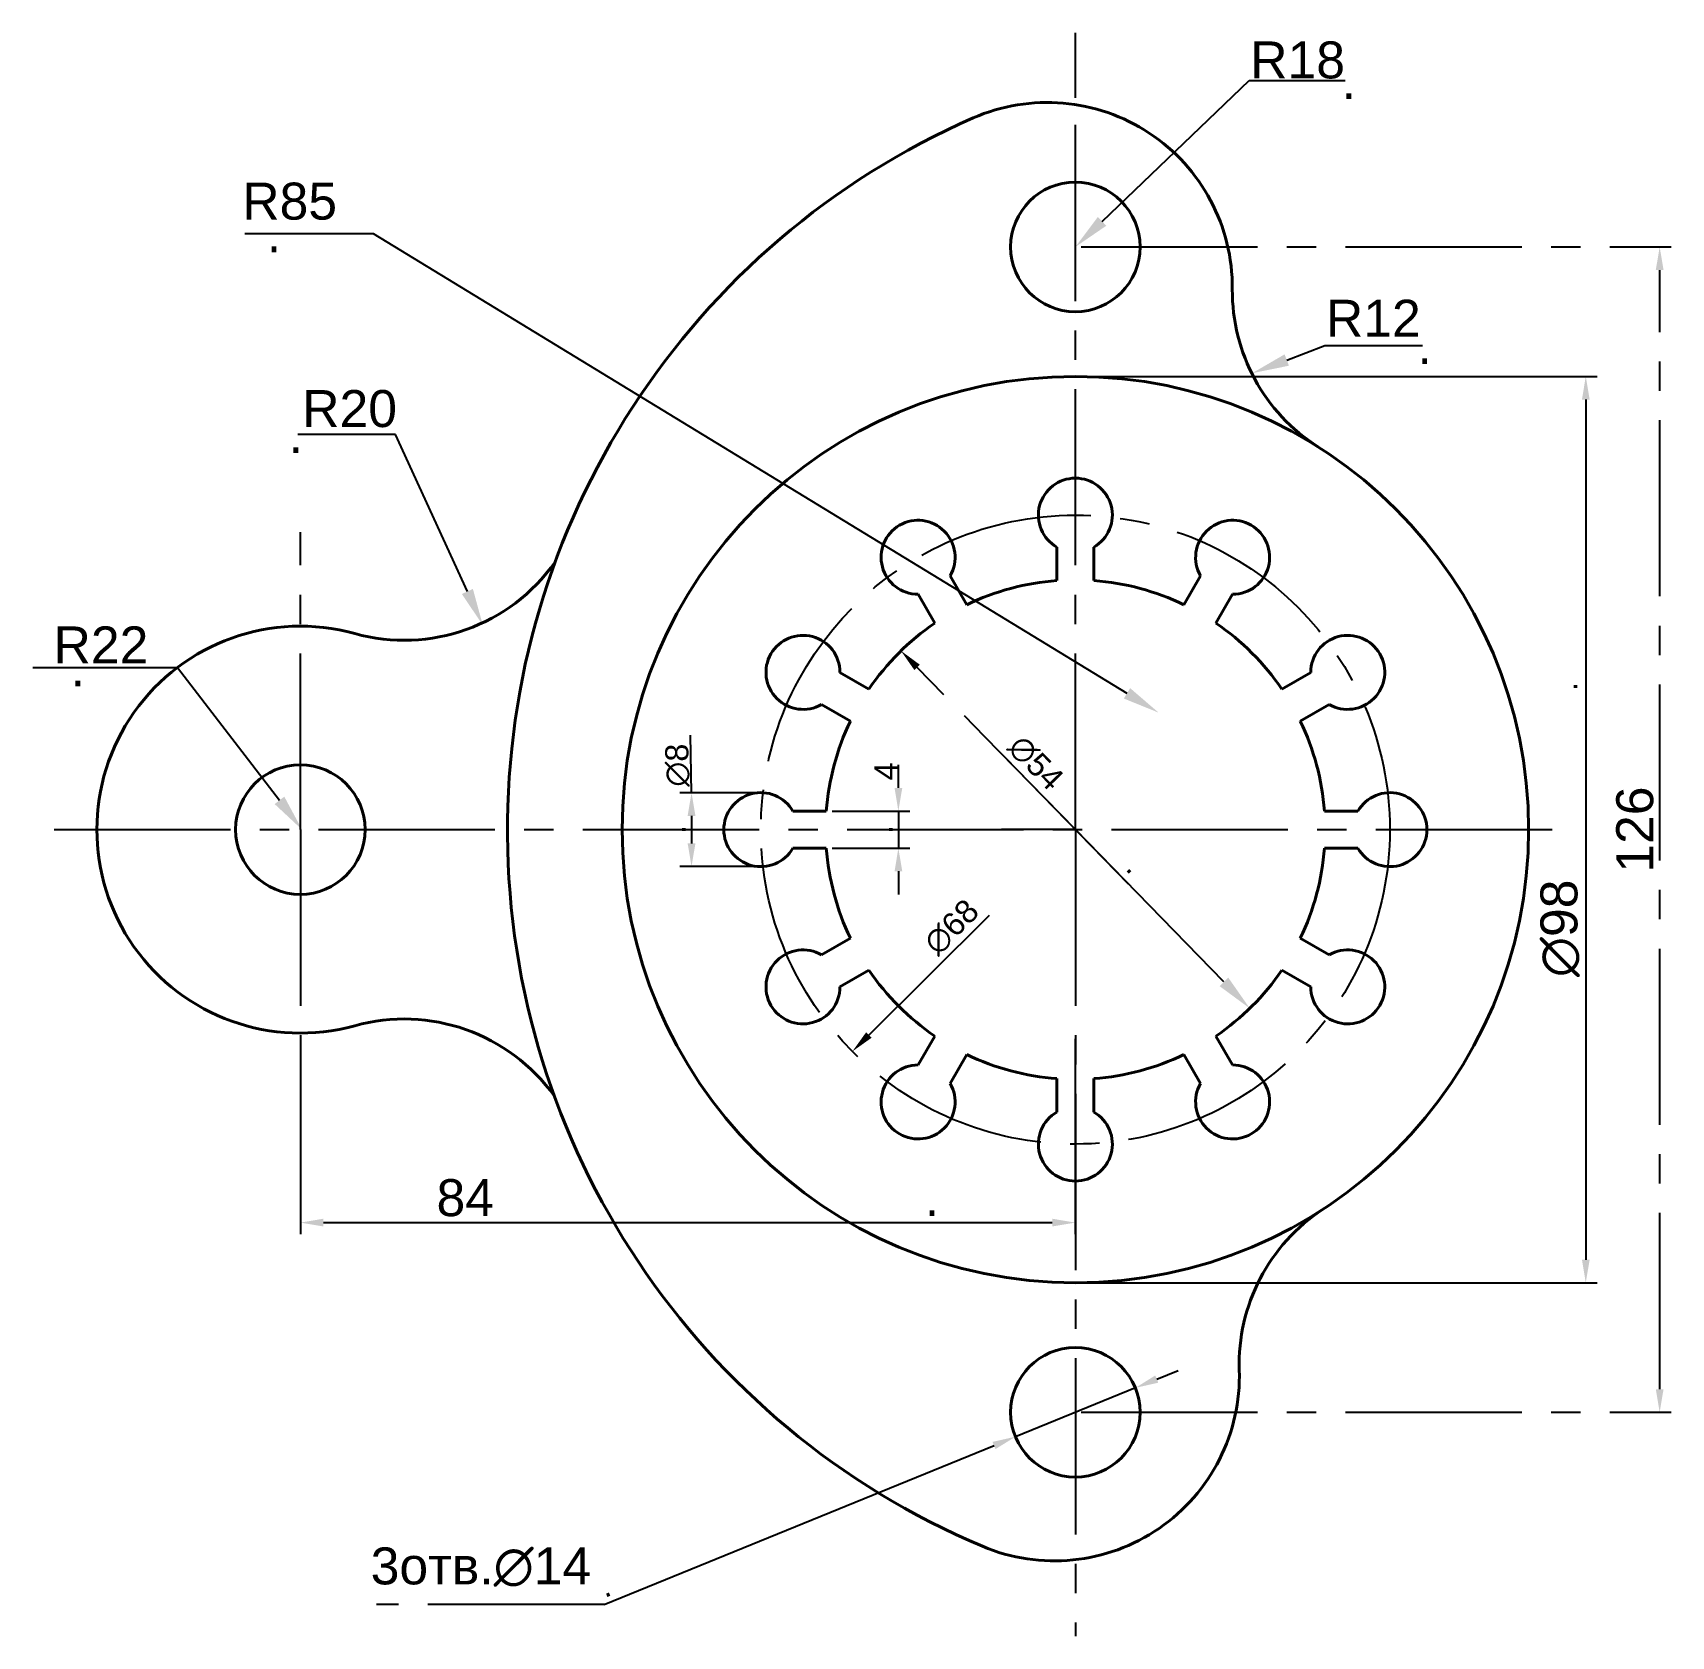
# Model space of a CAD drawing. Header units: millimetres. Extents: x 1032 to 1209, y 775 to 948.
import ezdxf
from ezdxf import colors
from ezdxf.entities.mleader import LeaderData, LeaderLine
from ezdxf.math import Vec2, Vec3

# ---------------------------------------------------------------- set-up
doc = ezdxf.new("R2010")
doc.units = ezdxf.units.MM
doc.linetypes.add('CENTER2', pattern=[28.575, 19.05, -3.175, 3.175, -3.175])
doc.layers.get('0').update_dxf_attribs({"lineweight": 40})
doc.layers.add('оси', color=2, linetype='CENTER2')
doc.styles.add('Annotative', font='Arial.ttf')
doc.styles.get("Standard").update_dxf_attribs({"font": 'Arial.ttf'})
doc.dimstyles.new('ISO-25', dxfattribs={"dimtxt": 2.5, "dimasz": 2.5, "dimexe": 1.25, "dimexo": 0.625, "dimtad": 1, "dimtxsty": 'Standard', "dimcen": 2.5, "dimadec": 0, "dimazin": 0, "dimtfac": 1, "dimtmove": 0, "dimatfit": 3, "dimfxl": 1, "dimarcsym": 0})

# ---------------------------------------------------------------- blocks, each defined once
blk = doc.blocks.new('*D11')
at = {"layer": 'Defpoints', "color": 0, "linetype": 'ByBlock', "transparency": 16777216}
for p in [(1151, 801.85), (1138.03, 796.57)]:
    blk.add_point(p, dxfattribs=at)
at = {"layer": 'оси', "color": 0, "linetype": 'ByBlock', "lineweight": -2, "transparency": 16777216}
for p, q in [((1153.31, 802.8), (1155.62, 803.74)), ((1151, 801.85), (1138.03, 796.57)), ((1093.58, 778.42), (1135.72, 795.62))]:
    blk.add_line(p, q, dxfattribs=at)
at = {"layer": 'оси', "color": 0, "linetype": 'ByBlock', "transparency": 16777216}
for points in [[(1153.15, 803.19), (1153.47, 802.41), (1151, 801.85)], [(1135.56, 796.01), (1135.88, 795.23), (1138.03, 796.57)]]:
    blk.add_solid(points, dxfattribs=at)
at = {"layer": 'оси', "color": 0, "linetype": 'ByBlock', "transparency": 16777216, "insert": (1093.61, 780.46), "char_height": 2.5, "width": 4.8423, "attachment_point": 5, "rotation": 22.1991}
blk.add_mtext('{\\C0;.}', dxfattribs=at)
blk = doc.blocks.new('*D14')
at = {"layer": 'Defpoints', "color": 0, "transparency": 16777216}
for p in [(1125.66, 881.54), (1163.37, 842.88)]:
    blk.add_point(p, dxfattribs=at)
at = {"layer": 'оси', "color": 0, "lineweight": -2, "transparency": 16777216}
blk.add_line((1150.26, 856.32), (1127.41, 879.75), dxfattribs=at)
at = {"layer": 'оси', "color": 0, "transparency": 16777216}
blk.add_solid([(1127.7, 880.04), (1127.11, 879.46), (1125.66, 881.54)], dxfattribs=at)
at = {"layer": 'оси', "color": 0, "transparency": 16777216, "insert": (1143.62, 865.95), "char_height": 2.5, "width": 53.0834, "attachment_point": 5, "rotation": 314.2904}
blk.add_mtext('   ∅54            .              ', dxfattribs=at)
blk = doc.blocks.new('*D15')
at = {"layer": 'Defpoints', "color": 0, "transparency": 16777216}
for p in [(1168.62, 886.19), (1120.41, 838.23)]:
    blk.add_point(p, dxfattribs=at)
at = {"layer": 'оси', "color": 0, "lineweight": -2, "transparency": 16777216}
blk.add_line((1135.2, 852.94), (1122.18, 839.99), dxfattribs=at)
at = {"layer": 'оси', "color": 0, "transparency": 16777216}
blk.add_solid([(1121.89, 840.29), (1122.48, 839.7), (1120.41, 838.23)], dxfattribs=at)
at = {"layer": 'оси', "color": 0, "transparency": 16777216, "insert": (1131.13, 851.67), "char_height": 2.5, "attachment_point": 5, "rotation": 44.857}
blk.add_mtext('∅68', dxfattribs=at)
blk = doc.blocks.new('*D19')
at = {"layer": 'Defpoints', "color": 0, "linetype": 'ByBlock', "transparency": 16777216}
for p in [(1144.51, 911.21), (1144.51, 813.21), (1199.69, 813.21)]:
    blk.add_point(p, dxfattribs=at)
at = {"layer": 'оси', "color": 0, "linetype": 'ByBlock', "lineweight": -2, "transparency": 16777216}
for p, q in [((1145.14, 911.21), (1200.94, 911.21)), ((1199.69, 908.71), (1199.69, 815.71)), ((1145.14, 813.21), (1200.94, 813.21))]:
    blk.add_line(p, q, dxfattribs=at)
at = {"layer": 'оси', "color": 0, "linetype": 'ByBlock', "transparency": 16777216}
for points in [[(1199.28, 908.71), (1200.11, 908.71), (1199.69, 911.21)], [(1199.28, 815.71), (1200.11, 815.71), (1199.69, 813.21)]]:
    blk.add_solid(points, dxfattribs=at)
at = {"layer": 'оси', "color": 0, "linetype": 'ByBlock', "transparency": 16777216, "insert": (1196.92, 862.21), "char_height": 2.5, "width": 50.0329, "attachment_point": 5, "rotation": 90}
blk.add_mtext('{\\fArial|b0|i0|c204|p0;\\H1.6x;∅\\fArial|b0|i0|c204|p34;98}                     .                    ', dxfattribs=at)
blk = doc.blocks.new('*D21')
at = {"layer": 'Defpoints', "color": 0, "transparency": 16777216}
for p in [(1117.59, 864.21), (1117.59, 860.21), (1125.38, 860.21)]:
    blk.add_point(p, dxfattribs=at)
at = {"layer": 'оси', "color": 0, "lineweight": -2, "transparency": 16777216}
for p, q in [((1125.38, 866.71), (1125.38, 869.21)), ((1118.21, 864.21), (1126.63, 864.21)), ((1125.38, 864.21), (1125.38, 860.21)), ((1118.21, 860.21), (1126.63, 860.21)), ((1125.38, 857.71), (1125.38, 855.21))]:
    blk.add_line(p, q, dxfattribs=at)
at = {"layer": 'оси', "color": 0, "transparency": 16777216}
for points in [[(1124.97, 866.71), (1125.8, 866.71), (1125.38, 864.21)], [(1124.97, 857.71), (1125.8, 857.71), (1125.38, 860.21)]]:
    blk.add_solid(points, dxfattribs=at)
at = {"layer": 'оси', "color": 0, "transparency": 16777216, "insert": (1123.51, 862.21), "char_height": 2.5, "width": 16.9921, "attachment_point": 5, "rotation": 90}
blk.add_mtext('.', dxfattribs=at)
blk = doc.blocks.new('*D25')
at = {"layer": 'Defpoints', "color": 0, "transparency": 16777216}
for p in [(1110.75, 866.2), (1103.02, 858.22), (1110.75, 858.22)]:
    blk.add_point(p, dxfattribs=at)
at = {"layer": 'оси', "color": 0, "lineweight": -2, "transparency": 16777216}
for p, q in [((1110.12, 866.2), (1101.77, 866.2)), ((1103.02, 863.7), (1103.02, 860.72)), ((1110.12, 858.22), (1101.77, 858.22))]:
    blk.add_line(p, q, dxfattribs=at)
at = {"layer": 'оси', "color": 0, "transparency": 16777216}
for points in [[(1102.6, 863.7), (1103.44, 863.7), (1103.02, 866.2)], [(1102.6, 860.72), (1103.44, 860.72), (1103.02, 858.22)]]:
    blk.add_solid(points, dxfattribs=at)
at = {"layer": 'оси', "color": 0, "transparency": 16777216, "insert": (1101.14, 862.21), "char_height": 2.5, "width": 8.2617, "attachment_point": 5, "rotation": 90}
blk.add_mtext('.', dxfattribs=at)
blk = doc.blocks.new('*D27')
at = {"layer": 'Defpoints', "color": 0, "linetype": 'ByBlock', "transparency": 16777216}
for p in [(1060.73, 840.21), (1144.51, 840.21), (1144.51, 819.72)]:
    blk.add_point(p, dxfattribs=at)
at = {"layer": 'оси', "color": 0, "linetype": 'ByBlock', "lineweight": -2, "transparency": 16777216}
for p, q in [((1060.73, 839.58), (1060.73, 818.47)), ((1144.51, 839.58), (1144.51, 818.47)), ((1063.23, 819.72), (1142.01, 819.72))]:
    blk.add_line(p, q, dxfattribs=at)
at = {"layer": 'оси', "color": 0, "linetype": 'ByBlock', "transparency": 16777216}
for points in [[(1063.23, 820.14), (1063.23, 819.3), (1060.73, 819.72)], [(1142.01, 820.14), (1142.01, 819.3), (1144.51, 819.72)]]:
    blk.add_solid(points, dxfattribs=at)
at = {"layer": 'оси', "color": 0, "linetype": 'ByBlock', "transparency": 16777216, "insert": (1102.62, 822.39), "char_height": 2.5, "width": 80.666, "attachment_point": 5}
blk.add_mtext('{\\H1.6x;84                              .}', dxfattribs=at)
blk = doc.blocks.new('*D28')
at = {"layer": 'Defpoints', "color": 0, "transparency": 16777216}
for p in [(1144.51, 925.21), (1207.68, 925.21), (1144.51, 799.21)]:
    blk.add_point(p, dxfattribs=at)
at = {"layer": 'оси', "color": 0, "lineweight": -2, "transparency": 16777216}
for p, q in [((1145.14, 925.21), (1208.93, 925.21)), ((1207.68, 801.71), (1207.68, 922.71)), ((1145.14, 799.21), (1208.93, 799.21))]:
    blk.add_line(p, q, dxfattribs=at)
at = {"layer": 'оси', "color": 0, "transparency": 16777216}
for points in [[(1207.26, 922.71), (1208.1, 922.71), (1207.68, 925.21)], [(1207.26, 801.71), (1208.1, 801.71), (1207.68, 799.21)]]:
    blk.add_solid(points, dxfattribs=at)
at = {"layer": 'оси', "color": 0, "transparency": 16777216, "insert": (1205.01, 862.21), "char_height": 2.5, "attachment_point": 5, "rotation": 90}
blk.add_mtext('{\\H1.6x;126}', dxfattribs=at)

msp = doc.modelspace()

# ---------------------------------------------------------------- linework, layer by layer
at = {"color": 250}
for p, q in [((1142.514, 892.746), (1142.514, 889.136)), ((1146.514, 892.746), (1146.514, 889.136)), ((1130.978, 889.654), (1132.783, 886.528)), ((1158.051, 889.654), (1156.246, 886.528)), ((1127.514, 887.655), (1129.32, 884.529)), ((1161.514, 887.655), (1159.71, 884.528)), ((1119.069, 879.209), (1122.195, 877.404)), ((1169.959, 879.209), (1166.833, 877.404)), ((1117.07, 875.746), (1120.196, 873.942)), ((1171.958, 875.746), (1168.832, 873.942)), ((1113.978, 864.21), (1117.588, 864.21)), ((1171.44, 864.21), (1175.05, 864.21)), ((1113.978, 860.21), (1117.588, 860.21)), ((1171.44, 860.21), (1175.05, 860.21)), ((1117.07, 848.674), (1120.196, 850.478)), ((1171.958, 848.674), (1168.832, 850.478)), ((1119.069, 845.211), (1122.195, 847.016)), ((1169.959, 845.211), (1166.833, 847.016)), ((1127.514, 836.765), (1129.32, 839.891)), ((1161.513, 836.765), (1159.708, 839.891)), ((1130.978, 834.766), (1132.783, 837.892)), ((1158.051, 834.766), (1156.246, 837.892)), ((1142.514, 835.284), (1142.514, 831.674)), ((1146.514, 835.284), (1146.514, 831.674))]:
    msp.add_line(p, q, dxfattribs=at)
for centre, radius in [((1144.514, 925.21), 7), ((1144.514, 862.21), 49), ((1060.733, 862.21), 7), ((1144.514, 799.21), 7)]:
    msp.add_circle(centre, radius, dxfattribs=at)
for centre, radius, start, end in [((1141.481, 920.831), 20, 359.48693, 113.65243), ((1167.18, 862.154), 84.058, 113.65243, 247.09008), ((1181.48, 920.473), 20, 179.48693, 237.60657), ((1144.514, 896.21), 4, 300, 240), ((1127.514, 891.655), 4, 329.98569, 270.01431), ((1161.514, 891.655), 4, 270, 210.01431), ((1071.947, 902.685), 20, 254.51396, 324.74177), ((1144.514, 862.21), 27, 94.24802, 115.75382), ((1144.514, 862.21), 27, 64.24618, 85.75198), ((1060.733, 862.21), 22, 74.51396, 285.48604), ((1144.514, 862.21), 27, 124.24618, 145.75382), ((1144.514, 862.21), 27, 34.24618, 55.75003), ((1115.069, 879.21), 4, 359.98569, 300.01431), ((1173.959, 879.21), 4, 239.98569, 180.01431), ((1144.514, 862.21), 27, 154.24618, 175.75198), ((1144.514, 862.21), 27, 4.24802, 25.75382), ((1110.514, 862.21), 4, 30, 330), ((1178.514, 862.21), 4, 210, 150), ((1144.514, 862.21), 27, 184.24802, 205.75382), ((1144.514, 862.21), 27, 334.24618, 355.75198), ((1115.069, 845.21), 4, 59.98569, 0.01431), ((1173.959, 845.21), 4, 179.98569, 120.01431), ((1144.514, 862.21), 27, 214.24618, 235.75382), ((1144.514, 862.21), 27, 304.24618, 325.75382), ((1071.947, 821.735), 20, 35.67181, 105.48604), ((1144.514, 862.21), 27, 244.24618, 265.75198), ((1144.514, 862.21), 27, 274.24802, 295.75382), ((1127.514, 832.765), 4, 89.98569, 30.01431), ((1161.514, 832.765), 4, 149.98569, 90.01431), ((1144.514, 828.21), 4, 120, 60), ((1182.223, 804.426), 20, 123.12786, 181.82855), ((1142.244, 803.149), 20, 247.09008, 1.82855)]:
    msp.add_arc(centre, radius, start, end, dxfattribs=at)
at = {"layer": 'оси', "color": 250}
for p, q in [((1144.514, 941.327), (1144.514, 948.365)), ((1171.311, 943.195), (1173.671, 943.195)), ((1060.656, 926.641), (1054.738, 926.641)), ((1179.498, 914.55), (1182.057, 914.55)), ((1063.009, 904.938), (1060.45, 904.938)), ((1039.449, 879.694), (1031.805, 879.694)), ((1103.018, 866.203), (1102.905, 872.408)), ((1134.699, 872.272), (1144.514, 862.21)), ((1093.576, 778.423), (1068.955, 778.423))]:
    msp.add_line(p, q, dxfattribs=at)
at = {"layer": 'оси', "color": 250, "linetype": 'CENTER2'}
for p, q in [((1144.514, 862.21), (1144.514, 941.327)), ((1060.733, 862.21), (1060.733, 894.386)), ((1034.123, 862.21), (1196.353, 862.21)), ((1060.733, 862.21), (1060.733, 827.67)), ((1144.514, 862.21), (1144.514, 774.998))]:
    msp.add_line(p, q, dxfattribs=at)
at = {"layer": 'оси', "color": 250}
msp.add_circle((1144.514, 862.21), 34, dxfattribs=at)

# ---------------------------------------------------------------- texts
at = {"layer": 'оси', "color": 250, "attachment_point": 1}
for s, width, heights, insert, char_height in [('R18', 22.36199, [2.553], (1163.415, 947.429), 4), ('R85', 23.69988, [0], (1054.452, 932.162), 4), ('R12', 13.21467, [0], (1171.602, 919.499), 4), ('R20', 16.00302, [0], (1060.931, 909.734), 4), ('{\\H1.6x;    R22}', 22.85391, [4.676], (1027.844, 884.179), 2.5), ('3{\\fArial|b0|i0|c204|p0;отв.}∅14', 25.2423, [0], (1068.333, 784.603), 4)]:
    msp.add_mtext_dynamic_manual_height_columns(s, width=width, gutter_width=12.5, heights=heights, dxfattribs=dict(at, insert=insert, char_height=char_height))
at = {"layer": 'оси', "color": 250, "char_height": 2.5, "attachment_point": 1}
for s, width, insert, rotation in [('{\\fArial|b0|i0|c204|p0;∅}8', 7.56097, (1100.175, 866.852), 90), ('4', 5.29862, (1122.784, 867.553), 89.54911)]:
    msp.add_mtext_dynamic_manual_height_columns(s, width=width, gutter_width=12.5, heights=[0], dxfattribs=dict(at, insert=insert, rotation=rotation))

# ---------------------------------------------------------------- dimensions: what is measured, and where the dimension line sits
at = {"layer": 'оси', "color": 250}
for base, p1, p2, text, picture, middle in [((1207.679, 925.21), (1144.514, 799.21), (1144.514, 925.21), '{\\H1.6x;126}', '*D28', (1205.012, 862.21)), ((1125.385, 860.21), (1117.588, 864.21), (1117.588, 860.21), '.', '*D21', (1123.51, 862.21)), ((1103.018, 858.217), (1110.749, 866.203), (1110.749, 858.217), '.', '*D25', (1101.143, 862.21))]:
    dim = msp.add_linear_dim(base=base, p1=p1, p2=p2, angle=90, text=text, dimstyle='ISO-25', dxfattribs=at)
    dim.commit()
    dim.dimension.update_dxf_attribs({"geometry": picture, "text_midpoint": middle})
at = {"layer": 'оси', "color": 250, "linetype": 'ByBlock'}
dim = msp.add_linear_dim(base=(1199.695, 813.21), p1=(1144.514, 911.21), p2=(1144.514, 813.21), angle=90, text='{\\fArial|b0|i0|c204|p0;\\H1.6x;∅\\fArial|b0|i0|c204|p34;<>}                     .                    ', dimstyle='ISO-25', dxfattribs=at)
dim.commit()
dim.dimension.update_dxf_attribs({"geometry": '*D19', "text_midpoint": (1196.916, 862.21)})
at = {"layer": 'оси', "color": 250}
dim = msp.add_diameter_dim_2p(p1=(1168.616, 886.191), p2=(1120.413, 838.228), dimstyle='ISO-25', dxfattribs=at)
dim.commit()
dim.dimension.update_dxf_attribs({"geometry": '*D15', "text_midpoint": (1132.521, 850.276), "dimtype": 163})
dim = msp.add_diameter_dim_2p(p1=(1163.368, 842.883), p2=(1125.66, 881.537), text='   <>            .              ', dimstyle='ISO-25', dxfattribs=at)
dim.commit()
dim.dimension.update_dxf_attribs({"geometry": '*D14', "text_midpoint": (1142.204, 864.578), "dimtype": 163})
at = {"layer": 'оси', "color": 250, "linetype": 'ByBlock'}
dim = msp.add_linear_dim(base=(1144.514, 819.72), p1=(1060.733, 840.21), p2=(1144.514, 840.21), text='{\\H1.6x;84                              .}', dimstyle='ISO-25', dxfattribs=at)
dim.commit()
dim.dimension.update_dxf_attribs({"geometry": '*D27', "text_midpoint": (1102.624, 822.387)})
dim = msp.add_diameter_dim_2p(p1=(1150.995, 801.855), p2=(1138.033, 796.565), text='{\\C0;.}', dimstyle='ISO-25', dxfattribs=at)
dim.commit()
dim.dimension.update_dxf_attribs({"geometry": '*D11', "text_midpoint": (1094.316, 778.725), "dimtype": 163})

# ---------------------------------------------------------------- leaders
at = {"layer": 'оси', "color": 250}
ml = msp.add_multileader_mtext('Standard', dxfattribs=at)
ml.set_content('.', color=250)
ml.set_leader_properties()
ml.build(insert=Vec2(0, 0))
ctx = ml.context
ctx.base_point, ctx.plane_origin = Vec3(1171.311, 943.195), Vec3(1144.514, 925.21)
notes = []
notes.append((ctx, [(0, (1, 1, 0), (1163.311, 943.195), (1, 0), 8, [(0, [(1144.514, 925.21)], 0, [])])]))
ctx.mtext.insert, ctx.mtext.flow_direction = Vec3(1173.311, 945.195), 5
at = {"layer": 'оси', "color": 250, "linetype": 'ByBlock'}
ml = msp.add_multileader_mtext('Standard', dxfattribs=at)
ml.set_content('.', color=250)
ml.set_leader_properties()
ml.build(insert=Vec2(0, 0))
ctx = ml.context
ctx.base_point, ctx.plane_origin = Vec3(1056.097, 926.641), Vec3(1153.511, 874.859)
ctx.text_align_type = 2
notes.append((ctx, [(0, (1, 1, 0), (1068.656, 926.641), (-1, 0), 8, [(0, [(1153.511, 874.859)], 0, [])])]))
ctx.mtext.insert, ctx.mtext.alignment, ctx.mtext.flow_direction = Vec3(1058.656, 928.641), 3, 5
at = {"layer": 'оси', "color": 250}
ml = msp.add_multileader_mtext('Standard', dxfattribs=at)
ml.set_content('.', color=250)
ml.set_leader_properties()
ml.build(insert=Vec2(0, 0))
ctx = ml.context
ctx.base_point, ctx.plane_origin = Vec3(1179.498, 914.55), Vec3(1163.626, 911.559)
notes.append((ctx, [(0, (1, 1, 0), (1171.498, 914.55), (1, 0), 8, [(0, [(1163.626, 911.559)], 0, [])])]))
ctx.mtext.insert, ctx.mtext.flow_direction = Vec3(1181.498, 916.55), 5
ml = msp.add_multileader_mtext('Standard', dxfattribs=at)
ml.set_content('.', color=250)
ml.set_leader_properties()
ml.build(insert=Vec2(0, 0))
ctx = ml.context
ctx.base_point, ctx.plane_origin = Vec3(1058.45, 904.938), Vec3(1080.455, 884.319)
ctx.text_align_type = 2
notes.append((ctx, [(0, (1, 1, 0), (1071.009, 904.938), (-1, 0), 8, [(0, [(1080.455, 884.319)], 0, [])])]))
ctx.mtext.insert, ctx.mtext.alignment, ctx.mtext.flow_direction = Vec3(1061.009, 906.938), 3, 5
ml = msp.add_multileader_mtext('Standard', dxfattribs=at)
ml.set_content('{\\fArial|b0|i0|c204|p0;.}', color=250, style='Annotative')
ml.set_leader_properties()
ml.build(insert=Vec2(0, 0))
ctx = ml.context
ctx.base_point, ctx.plane_origin = Vec3(1034.89, 879.694), Vec3(1060.917, 862.202)
ctx.text_align_type = 2
notes.append((ctx, [(0, (1, 1, 0), (1047.449, 879.694), (-1, 0), 8, [(0, [(1060.917, 862.202)], 0, [])])]))
ctx.mtext.insert, ctx.mtext.alignment, ctx.mtext.flow_direction = Vec3(1037.449, 881.694), 3, 5
ml = msp.add_multileader_mtext('Standard', dxfattribs=at)
ml.set_content('', color=250)
ml.set_leader_properties()
ml.build(insert=Vec2(0, 0))
ctx = ml.context
ctx.base_point, ctx.plane_origin = Vec3(1132.514, 862.21), Vec3(1163.368, 842.883)
ctx.text_align_type = 2
notes.append((ctx, [(0, (1, 1, 0), (1144.514, 862.21), (-1, 0), 8, [(0, [(1163.368, 842.883)], 0, [])])]))
ctx.mtext.insert, ctx.mtext.alignment, ctx.mtext.flow_direction = Vec3(1134.514, 864.21), 3, 5
for ctx, leaders in notes:
    for number, flags, end, landing, length, lines in leaders:
        leader = LeaderData()
        leader.index, (leader.has_last_leader_line, leader.has_dogleg_vector, leader.attachment_direction) = number, flags
        leader.last_leader_point, leader.dogleg_vector, leader.dogleg_length = Vec3(end), Vec3(landing), length
        for number, points, colour, breaks in lines:
            line = LeaderLine()
            line.index, line.vertices, line.color, line.breaks = number, Vec3.list(points), colors.encode_raw_color(colour), breaks
            leader.lines.append(line)
        ctx.leaders.append(leader)

doc.saveas('drawing.dxf')
